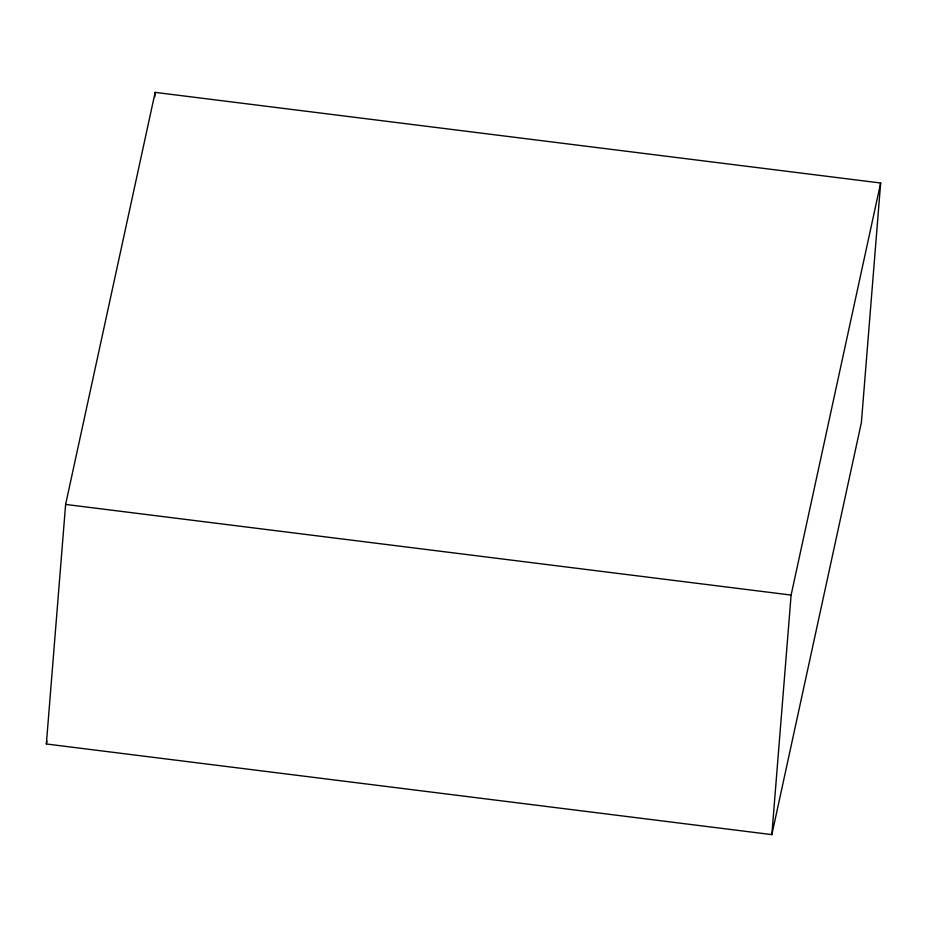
<?xml version="1.0" encoding="UTF-8"?>
<svg xmlns="http://www.w3.org/2000/svg" width="927" height="927" viewBox="0 0 927 927"><rect width="100%" height="100%" fill="white"/><g stroke="black" fill="none" stroke-linecap="round" stroke-linejoin="round"><path stroke-width="1.39" d="M46.35 743.987L65.62 504.427L155.157 92.376L880.65 183.013L861.38 422.573L771.843 834.624L46.35 743.987L46.964 741.171M154.809 96.709L155.157 92.376M771.843 834.624L791.113 595.064L880.65 183.013M65.62 504.427L791.113 595.064"/></g></svg>
